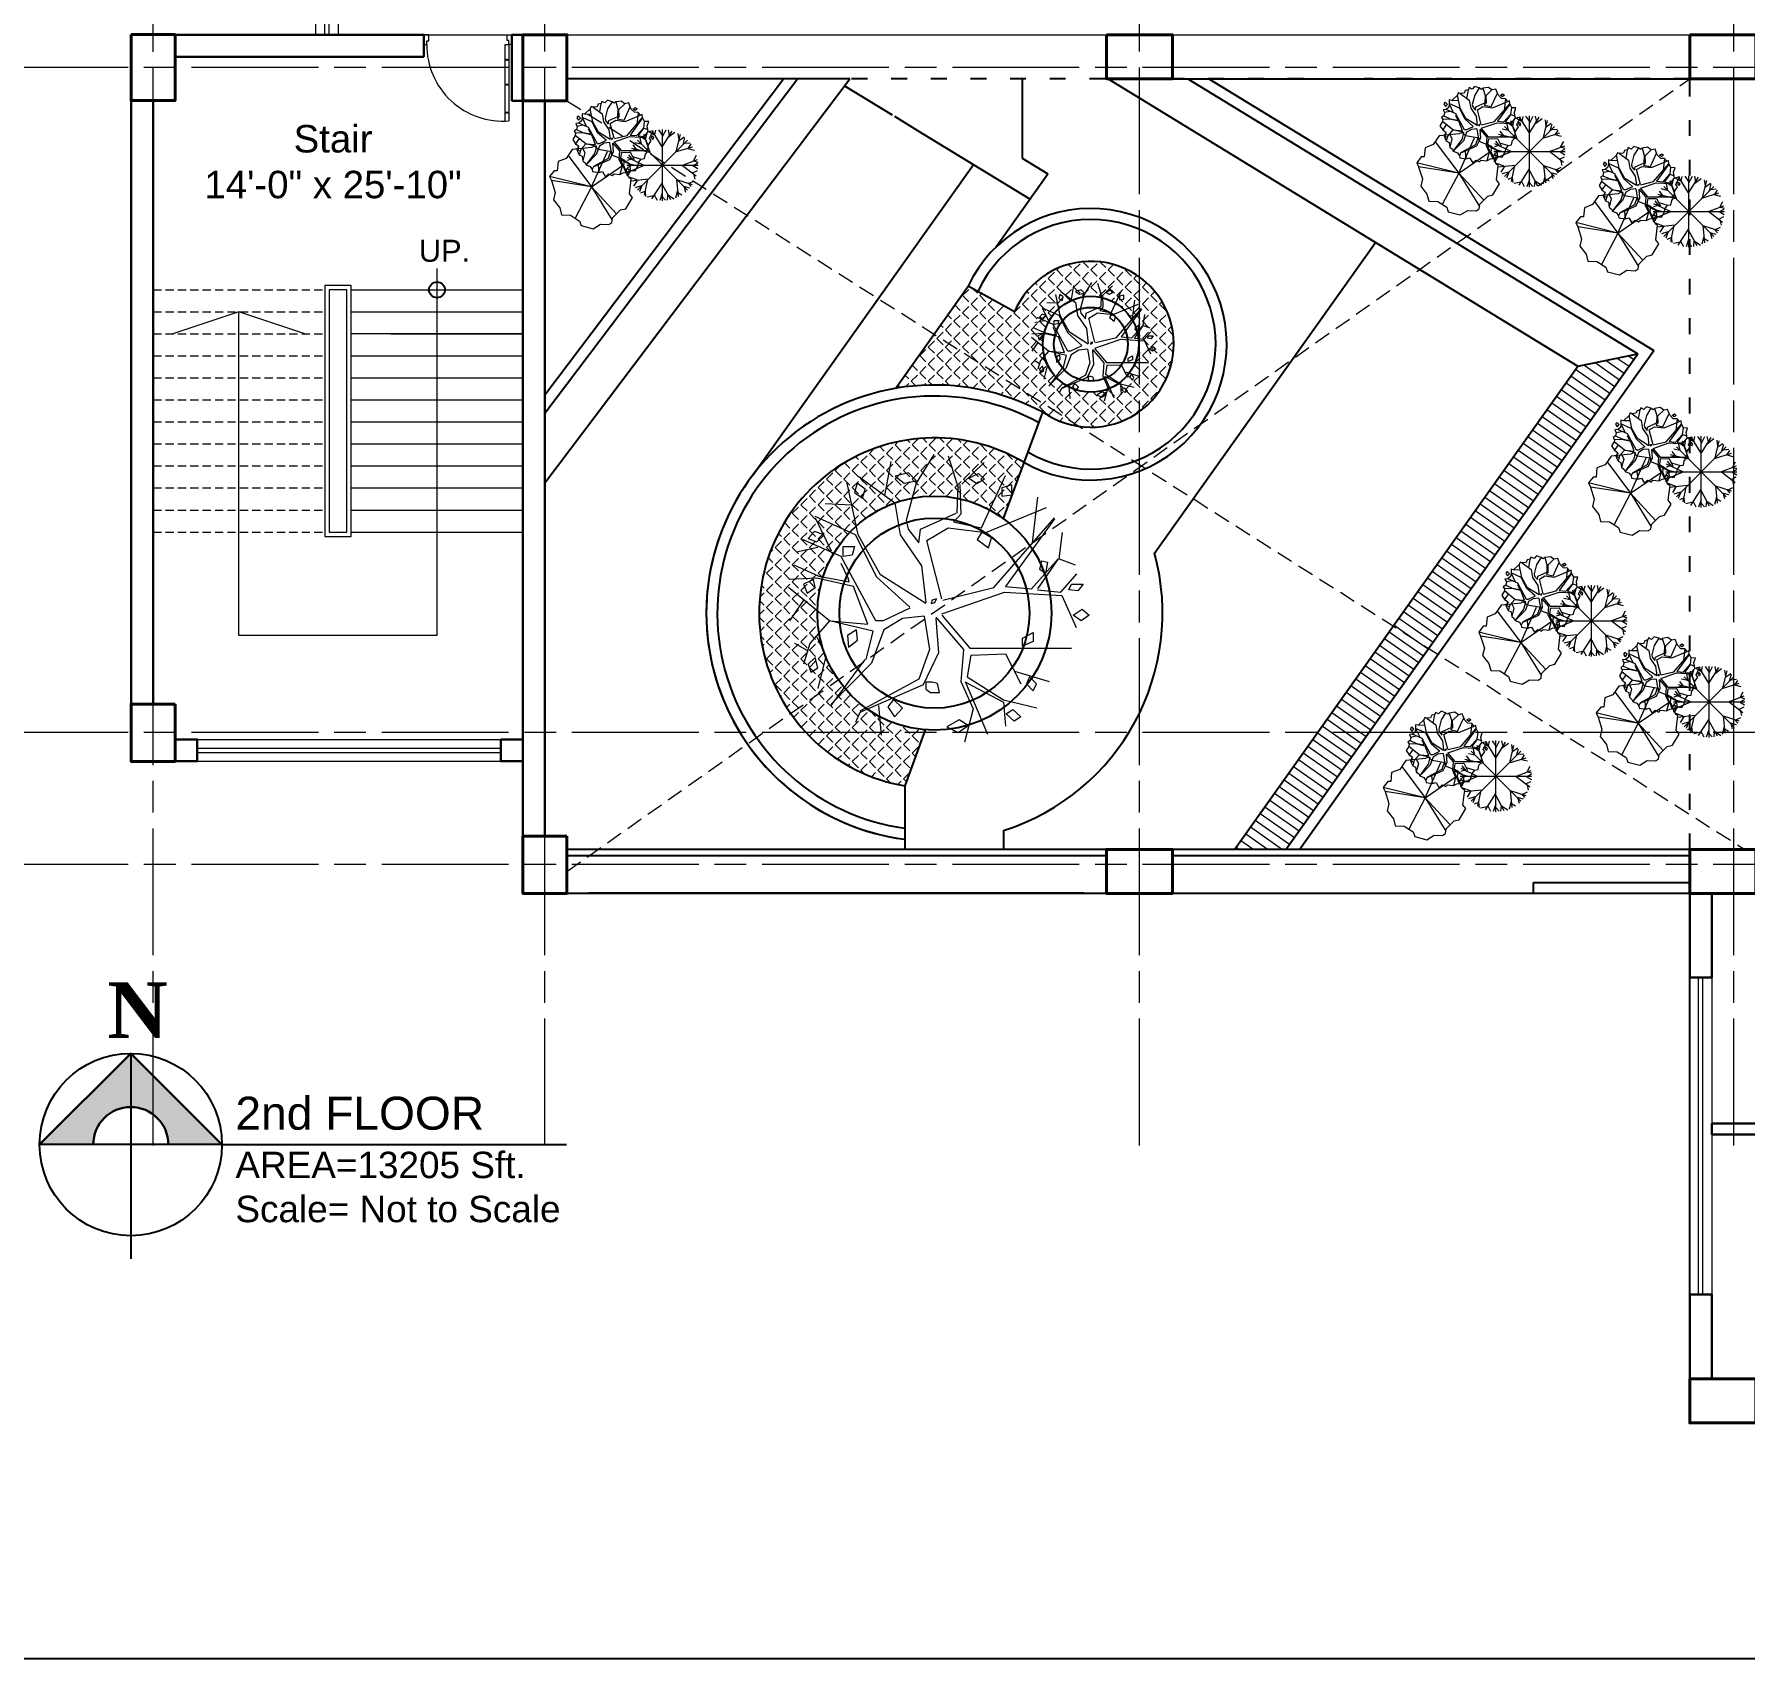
# Model space of a CAD drawing. Header units: inches. Extents: x -12 to 20935469, y -1604 to 24729220.
# Drawn here: x 20840343 to 20841120, y 24718738 to 24719476 of the extents above; entities that cross this region are included whole.
import ezdxf

# ---------------------------------------------------------------- set-up
doc = ezdxf.new("R2010")
doc.units = ezdxf.units.IN
doc.header["$LTSCALE"] = 0.03
doc.header["$MEASUREMENT"] = 0
for name, pattern in [('ACAD_ISO03W100', [30, 12, -18]), ('ACAD_ISO08W100', [36, 24, -3, 6, -3]), ('DASHED2', [0.375, 0.25, -0.125])]:
    doc.linetypes.add(name, pattern=pattern)
for name, color, linetype, lineweight in [('column', 1, 'Continuous', 40), ('Door', 7, 'Continuous', 18), ('Dot', 253, 'Continuous', 0), ('Gas', 21, 'Continuous', 5), ('Grid Line', 252, 'Continuous', 18), ('Hatch', 253, 'Continuous', 15), ('hatch-1', 253, 'Continuous', 5), ('ILLUSTR-TREE', 74, 'Continuous', 0), ('Low Wall', 7, 'Continuous', 30), ('Main Wall', 7, 'Continuous', 30), ('RAIL', 23, 'Continuous', 13), ('STAIR', 46, 'Continuous', 15), ('wind.', 150, 'Continuous', 20)]:
    doc.layers.add(name, color=color, linetype=linetype, lineweight=lineweight)
doc.layers.add('TEXT', color=7, linetype='Continuous')
doc.styles.add('2', font='swisscl.ttf')
doc.styles.add('ATTR', font='romans.shx', dxfattribs={"width": 0.8, "height": 0.7})
doc.styles.get("Standard").update_dxf_attribs({"font": 'timesbd.ttf'})

# ---------------------------------------------------------------- blocks, each defined once
blk = doc.blocks.new('fff')
at = {"layer": 'Grid Line', "color": 252, "linetype": 'ACAD_ISO08W100', "lineweight": 9, "ltscale": 80, "true_color": 0x939598}
for p, q in [((20830948.31, 24723521.1), (20830948.31, 24724698.78)), ((20831126.28, 24723521.11), (20831126.28, 24724698.79)), ((20831396.28, 24723521.11), (20831396.28, 24724698.79)), ((20831666.28, 24723521.12), (20831666.28, 24724698.8)), ((20833096.95, 24724010.75), (20830726.15, 24724010.75)), ((20833096.95, 24723708.72), (20830726.15, 24723708.72)), ((20833096.95, 24723648.75), (20830726.15, 24723648.75))]:
    blk.add_line(p, q, dxfattribs=at)
blk = doc.blocks.new('Door_45')
at = {"layer": 'Door'}
for p, q in [((1.5, 4.97), (1.5, 43.97)), ((3.5, 44.03), (3.5, 4.97)), ((1.5, 40.03), (2.25, 40.03)), ((2.25, 40.03), (2.25, 39.53)), ((2.25, 39.53), (2.75, 39.53)), ((2.75, 39.53), (2.75, 40.03)), ((2.75, 40.03), (3.5, 40.03)), ((1.5, 25.77), (2.25, 25.77)), ((2.25, 25.77), (2.25, 25.27)), ((2.25, 25.27), (2.75, 25.27)), ((2.75, 25.77), (3.5, 25.77)), ((2.75, 25.27), (2.75, 25.77)), ((1.5, 12.57), (2.25, 12.57)), ((2.25, 12.57), (2.25, 13.07)), ((2.25, 13.07), (2.75, 13.07)), ((2.75, 13.07), (2.75, 12.57)), ((2.75, 12.57), (3.5, 12.57)), ((0, -0.03), (0, 4.97)), ((0, 4.97), (1.5, 4.97)), ((3.5, 4.97), (1.5, 4.97)), ((1.5, 4.97), (1.5, 2.97)), ((1.5, 2.97), (2.5, 2.97)), ((2.5, 2.97), (2.5, -0.03)), ((42.5, 3), (42.5, -0.03)), ((43.5, 3), (42.5, 3)), ((45, 5), (43.5, 5)), ((43.5, 5), (43.5, 3)), ((45, -0.03), (45, 5)), ((2.5, -0.03), (0, -0.03)), ((42.5, -0.03), (45, -0.03))]:
    blk.add_line(p, q, dxfattribs=at)
blk.add_arc((4.66, 5.26), 38.84, 359.62325, 94.66847, dxfattribs=at)
blk = doc.blocks.new('TREE_002')
at = {"layer": 'ILLUSTR-TREE'}
for p, q in [((-13173.6, 13892), (-13169.7, 13913.2)), ((-13143.4, 13917.5), (-13154.3, 13899.8)), ((-13134.5, 13916.7), (-13128.5, 13897)), ((-13126.1, 13899.3), (-13112.4, 13912.7)), ((-13190.1, 13868.1), (-13196.7, 13899.8)), ((-13190.6, 13899.8), (-13192.3, 13894.2)), ((-13185.7, 13896.3), (-13190.6, 13899.8)), ((-13189.5, 13904), (-13167.5, 13887.8)), ((-13159, 13906.3), (-13167.2, 13904.2)), ((-13167.2, 13904.2), (-13161.7, 13900)), ((-13161.7, 13900), (-13154, 13901.4)), ((-13154.3, 13899.8), (-13160.4, 13877.2)), ((-13154, 13901.4), (-13159, 13906.3)), ((-13129, 13881.5), (-13128.5, 13898.4)), ((-13127.4, 13899.1), (-13126.8, 13880.8)), ((-13122, 13903), (-13115.9, 13905.8)), ((-13117, 13899.4), (-13122, 13903)), ((-13112.1, 13902.3), (-13117, 13899.4)), ((-13115.9, 13905.8), (-13112.1, 13902.3)), ((-13114.1, 13872.3), (-13099.3, 13904.7)), ((-13095.4, 13898.8), (-13101.6, 13897.1)), ((-13095.4, 13892.7), (-13095.4, 13898.8)), ((-13192.3, 13894.2), (-13187.3, 13890.6)), ((-13187.3, 13890.6), (-13185.7, 13896.3)), ((-13167.5, 13887.8), (-13164.2, 13868.1)), ((-13101.6, 13897.1), (-13101.6, 13891.8)), ((-13101.6, 13891.8), (-13095.4, 13892.7)), ((-13079.5, 13891.3), (-13082.8, 13863.1)), ((-13191.7, 13868.1), (-13216.5, 13879.3)), ((-13216.5, 13878.6), (-13206.6, 13858.2)), ((-13193.9, 13886.4), (-13210.4, 13887.1)), ((-13160.4, 13877.2), (-13159.3, 13871.6)), ((-13151.6, 13871.6), (-13129.6, 13881.5)), ((-13126.8, 13880.8), (-13131.2, 13875.8)), ((-13111.4, 13869.5), (-13074, 13885)), ((-13106.4, 13835.6), (-13069, 13878.6)), ((-13069, 13877.9), (-13099.3, 13836.3)), ((-13217, 13870.2), (-13220.9, 13865.9)), ((-13211, 13868.1), (-13217, 13870.2)), ((-13215.4, 13863.8), (-13211, 13868.1)), ((-13178.5, 13842), (-13191.7, 13868.1)), ((-13176.3, 13843.4), (-13190.1, 13868.1)), ((-13164.2, 13868.1), (-13151, 13849)), ((-13159.3, 13871.6), (-13152.7, 13863.1)), ((-13152.7, 13863.1), (-13151.6, 13871.6)), ((-13147.7, 13864.5), (-13134.5, 13872.3)), ((-13134.5, 13872.3), (-13111.4, 13869.5)), ((-13130.7, 13875.8), (-13114.1, 13872.3)), ((-13113.9, 13869.7), (-13116.7, 13865.3)), ((-13107.8, 13866.2), (-13113.9, 13869.7)), ((-13109.8, 13860), (-13107.8, 13866.2)), ((-13066.3, 13853.2), (-13064.1, 13869.5)), ((-13214.8, 13860.3), (-13228, 13857.5)), ((-13200.5, 13854.7), (-13224.2, 13865.2)), ((-13220.9, 13865.9), (-13215.4, 13863.8)), ((-13199.2, 13860.9), (-13192.3, 13860.9)), ((-13199.2, 13854.7), (-13199.2, 13860.9)), ((-13193.7, 13855.6), (-13199.2, 13854.7)), ((-13192.3, 13860.9), (-13193.7, 13855.6)), ((-13138.4, 13828.6), (-13147.7, 13864.5)), ((-13116.7, 13865.3), (-13109.8, 13860)), ((-13229.7, 13849.7), (-13214.3, 13842.7)), ((-13179.1, 13815.2), (-13200.5, 13854.7)), ((-13196.1, 13841.3), (-13200.5, 13850.4)), ((-13151, 13849), (-13148.3, 13826.4)), ((-13083.3, 13834.9), (-13066.8, 13853.2)), ((-13066.8, 13853.2), (-13079.5, 13834.9)), ((-13078.2, 13846.8), (-13076.8, 13852.1)), ((-13074.7, 13844.2), (-13078.2, 13846.8)), ((-13076.8, 13852.1), (-13073.4, 13851.2)), ((-13073.4, 13851.2), (-13074.7, 13844.2)), ((-13066.3, 13853.2), (-13056.4, 13849.7)), ((-13207.7, 13815.2), (-13233, 13835.6)), ((-13215.4, 13841.3), (-13232.4, 13840.6)), ((-13217.6, 13840.6), (-13223.6, 13837.7)), ((-13223.6, 13837.7), (-13221.4, 13832.1)), ((-13221.4, 13832.1), (-13216.5, 13835.6)), ((-13216.5, 13835.6), (-13217.6, 13840.6)), ((-13192.8, 13836.3), (-13215.4, 13841.3)), ((-13214.3, 13842.7), (-13195.6, 13839.1)), ((-13195.6, 13839.1), (-13196.1, 13841.3)), ((-13184, 13813), (-13192.8, 13836.3)), ((-13158.2, 13823.6), (-13178.5, 13842)), ((-13148.3, 13825.7), (-13176.3, 13843.4)), ((-13137.8, 13827.9), (-13106.4, 13835.6)), ((-13099.3, 13836.3), (-13083.3, 13834.9)), ((-13065.2, 13832.8), (-13055.3, 13844.1)), ((-13060.2, 13834.2), (-13058.6, 13837.7)), ((-13058.6, 13837.7), (-13051.4, 13837.7)), ((-13051.4, 13837.7), (-13054.7, 13833.5)), ((-13223.6, 13827.9), (-13232.4, 13815.2)), ((-13144.4, 13827.9), (-13145, 13825.7)), ((-13145, 13825.7), (-13142.8, 13826.4)), ((-13141.7, 13828.6), (-13144.4, 13827.9)), ((-13142.8, 13826.4), (-13141.7, 13828.6)), ((-13138.4, 13819.4), (-13099.8, 13832.8)), ((-13099.8, 13832.8), (-13064.6, 13830.7)), ((-13079.5, 13834.2), (-13065.2, 13832.8)), ((-13064.6, 13830.7), (-13055.8, 13810.9)), ((-13054.7, 13833.5), (-13060.2, 13834.2)), ((-13207.7, 13815.2), (-13219.8, 13801.1)), ((-13180.7, 13808.8), (-13207.7, 13815.2)), ((-13207.1, 13815.2), (-13184, 13813)), ((-13174.7, 13815.2), (-13179.1, 13815.2)), ((-13158.2, 13822.9), (-13174.7, 13815.2)), ((-13162.6, 13816.6), (-13174.1, 13809.5)), ((-13149.4, 13818), (-13162.6, 13816.6)), ((-13149.4, 13818), (-13146.1, 13797.5)), ((-13142.2, 13817.3), (-13125.2, 13797.5)), ((-13142.2, 13816.6), (-13140.6, 13795.4)), ((-13138.4, 13818.7), (-13121.3, 13798.2)), ((-13057.6, 13818.7), (-13052.1, 13822.2)), ((-13052.7, 13815.2), (-13057.6, 13818.7)), ((-13047.7, 13818.7), (-13052.7, 13815.2)), ((-13052.1, 13822.2), (-13047.7, 13818.7)), ((-13215.4, 13805.3), (-13209.9, 13793.3)), ((-13191, 13809.5), (-13196.5, 13806)), ((-13196.5, 13806), (-13196, 13798.9)), ((-13196, 13798.9), (-13190.5, 13803.2)), ((-13190.5, 13803.2), (-13191, 13809.5)), ((-13185.1, 13791.2), (-13180.7, 13808.8)), ((-13174.1, 13809.5), (-13181.8, 13789.1)), ((-13088.8, 13804.4), (-13082.2, 13807.9)), ((-13088.8, 13799.5), (-13088.8, 13804.4)), ((-13082.2, 13807.9), (-13082.2, 13802.3)), ((-13221.4, 13796.8), (-13229.1, 13801.1)), ((-13219.8, 13801.1), (-13223.6, 13788.4)), ((-13216.5, 13792.6), (-13220.9, 13788.4)), ((-13214.8, 13786.2), (-13216.5, 13792.6)), ((-13209.9, 13793.3), (-13214.8, 13773.5)), ((-13146.1, 13797.5), (-13152.7, 13779.2)), ((-13140.6, 13795.4), (-13149.9, 13775.7)), ((-13125.2, 13797.5), (-13126.8, 13777.8)), ((-13120.7, 13794), (-13122.9, 13780.6)), ((-13121.3, 13798.2), (-13058.6, 13798.2)), ((-13120.7, 13794), (-13099.3, 13794.7)), ((-13099.3, 13794.7), (-13089.9, 13776.4)), ((-13082.2, 13802.3), (-13088.8, 13799.5)), ((-13220.9, 13788.4), (-13219.2, 13783.4)), ((-13219.2, 13783.4), (-13214.8, 13786.2)), ((-13206.6, 13763), (-13185.7, 13791.2)), ((-13181.8, 13789.1), (-13206.6, 13763.7)), ((-13093.8, 13784.1), (-13072.3, 13777.8)), ((-13152.7, 13779.2), (-13189, 13759.4)), ((-13149.9, 13775.7), (-13189, 13758.7)), ((-13144.4, 13777.3), (-13148.3, 13777.3)), ((-13148.3, 13777.3), (-13148.3, 13773)), ((-13148.3, 13773), (-13145.5, 13770.9)), ((-13141.1, 13776.5), (-13144.4, 13777.3)), ((-13140, 13770.9), (-13141.1, 13776.5)), ((-13126.8, 13777.8), (-13119.1, 13760.9)), ((-13124, 13777.8), (-13110.3, 13745.3)), ((-13123.5, 13777.1), (-13100.4, 13765.1)), ((-13122.9, 13780.6), (-13100.4, 13766.5)), ((-13084.4, 13780.7), (-13086.4, 13776.3)), ((-13086.4, 13776.3), (-13082.3, 13771.9)), ((-13080.2, 13776.3), (-13084.4, 13780.7)), ((-13082.3, 13771.9), (-13080.2, 13776.3)), ((-13177.4, 13763), (-13175.8, 13744.6)), ((-13168.3, 13766.6), (-13171.7, 13762.2)), ((-13171.7, 13762.2), (-13167.6, 13756)), ((-13162.8, 13761.3), (-13168.3, 13766.6)), ((-13167.6, 13756), (-13162.8, 13761.3)), ((-13145.5, 13770.9), (-13140, 13770.9)), ((-13119.1, 13760.9), (-13124.6, 13740.4)), ((-13100.4, 13766.5), (-13080, 13761.6)), ((-13100.4, 13765.1), (-13099.3, 13750.3)), ((-13189, 13758.7), (-13191.7, 13752.4)), ((-13127.7, 13754.2), (-13135.3, 13749.8)), ((-13128.4, 13746.3), (-13122.2, 13750.7)), ((-13122.2, 13750.7), (-13127.7, 13754.2)), ((-13098.8, 13757.8), (-13094.7, 13760.4)), ((-13094, 13753.4), (-13098.8, 13757.8)), ((-13094.7, 13760.4), (-13089.9, 13756)), ((-13089.9, 13756), (-13094, 13753.4)), ((-13135.3, 13749.8), (-13128.4, 13746.3))]:
    blk.add_line(p, q, dxfattribs=at)
at = {"layer": 'ILLUSTR-TREE', "style": 'ATTR', "width": 0.8, "flags": 9}
blk.add_attdef('ESTCODE', (-13144.4, 13827.9), '', height=1.05, dxfattribs=at)
blk = doc.blocks.new('TREE_009')
at = {"layer": 'ILLUSTR-TREE'}
for p, q in [((-12222.4, 13880.3), (-12222.4, 13870.7)), ((-12216.4, 13879.1), (-12222.4, 13880.3)), ((-12202.6, 13891.8), (-12216.4, 13879.1)), ((-12199.9, 13878.4), (-12216.4, 13879.1)), ((-12200.4, 13897.9), (-12202.6, 13891.8)), ((-12196, 13860.1), (-12202.6, 13891.8)), ((-12195.5, 13896.1), (-12200.4, 13897.9)), ((-12185.9, 13897), (-12195.5, 13896.1)), ((-12195.5, 13896.1), (-12173.5, 13879.8)), ((-12183.2, 13903.2), (-12185.9, 13897)), ((-12175.7, 13905.2), (-12183.2, 13903.2)), ((-12179.5, 13884.1), (-12175.7, 13905.2)), ((-12174.2, 13910.3), (-12175.7, 13905.2)), ((-12166.7, 13906.7), (-12174.2, 13910.3)), ((-12173.5, 13879.8), (-12170.2, 13860.1)), ((-12160.5, 13912.9), (-12166.7, 13906.7)), ((-12160.3, 13891.8), (-12166.3, 13869.3)), ((-12149.3, 13909.5), (-12160.5, 13912.9)), ((-12149.3, 13909.5), (-12160.3, 13891.8)), ((-12144, 13905.9), (-12149.3, 13909.5)), ((-12140.5, 13908.8), (-12144, 13905.9)), ((-12126.8, 13911.1), (-12140.5, 13908.8)), ((-12140.5, 13908.8), (-12134.4, 13889)), ((-12135, 13873.5), (-12134.4, 13890.4)), ((-12133.3, 13891.1), (-12132.7, 13872.8)), ((-12132.1, 13891.3), (-12118.3, 13904.7)), ((-12118.3, 13904.7), (-12126.8, 13911.1)), ((-12120.1, 13864.3), (-12105.2, 13896.8)), ((-12108.9, 13906.7), (-12118.3, 13904.7)), ((-12117.3, 13861.5), (-12079.9, 13877)), ((-12105.2, 13896.8), (-12108.9, 13906.7)), ((-12102.7, 13891.7), (-12105.2, 13896.8)), ((-12095.1, 13883.8), (-12102.7, 13891.7)), ((-12097.9, 13891.8), (-12092.4, 13895.4)), ((-12093, 13888.3), (-12097.9, 13891.8)), ((-12085.4, 13883.4), (-12095.1, 13883.8)), ((-12088, 13891.8), (-12093, 13888.3)), ((-12092.4, 13895.4), (-12088, 13891.8)), ((-12085.4, 13883.4), (-12088.7, 13855.2)), ((-12079.9, 13877), (-12085.4, 13883.4)), ((-12075.9, 13878.5), (-12079.9, 13877)), ((-12075, 13870.7), (-12075.9, 13878.5)), ((-12235.6, 13841.8), (-12241.6, 13838)), ((-12241.6, 13838), (-12238.4, 13832.6)), ((-12230.1, 13857.3), (-12237.5, 13856.5)), ((-12237.5, 13856.5), (-12234, 13849.5)), ((-12234, 13849.5), (-12235.6, 13841.8)), ((-12235.6, 13841.8), (-12220.2, 13834.7)), ((-12232, 13875), (-12235.4, 13870.6)), ((-12235.4, 13870.6), (-12231.3, 13864.4)), ((-12220.8, 13852.3), (-12234, 13849.5)), ((-12226.5, 13869.7), (-12232, 13875)), ((-12231.3, 13864.4), (-12226.5, 13869.7)), ((-12223.7, 13862.7), (-12230.1, 13857.3)), ((-12206.5, 13846.7), (-12230.1, 13857.3)), ((-12222.4, 13870.7), (-12223.7, 13862.7)), ((-12197.7, 13860.1), (-12222.4, 13871.4)), ((-12222.4, 13870.7), (-12212.5, 13850.2)), ((-12220.2, 13834.7), (-12201.5, 13831.2)), ((-12185, 13807.2), (-12206.5, 13846.7)), ((-12202.1, 13833.3), (-12206.5, 13842.5)), ((-12184.5, 13834), (-12197.7, 13860.1)), ((-12182.3, 13835.4), (-12196, 13860.1)), ((-12164.1, 13815.7), (-12184.5, 13834)), ((-12154.2, 13817.8), (-12182.3, 13835.4)), ((-12170.2, 13860.1), (-12157, 13841.1)), ((-12166.3, 13869.3), (-12165.2, 13863.6)), ((-12165.2, 13863.6), (-12158.6, 13855.2)), ((-12158.6, 13855.2), (-12157.5, 13863.6)), ((-12157.5, 13863.6), (-12135.5, 13873.5)), ((-12157, 13841.1), (-12154.2, 13818.5)), ((-12153.7, 13856.6), (-12140.5, 13864.3)), ((-12144.3, 13820.6), (-12153.7, 13856.6)), ((-12140.5, 13864.3), (-12117.3, 13861.5)), ((-12132.7, 13872.8), (-12137.2, 13867.9)), ((-12136.6, 13867.9), (-12120.1, 13864.3)), ((-12112.4, 13827.6), (-12075, 13870.7)), ((-12075, 13870), (-12105.2, 13828.4)), ((-12089.3, 13826.9), (-12072.8, 13845.3)), ((-12072.8, 13845.3), (-12085.4, 13826.9)), ((-12070, 13861.5), (-12075, 13870.7)), ((-12072.2, 13845.3), (-12070, 13861.5)), ((-12072.2, 13845.3), (-12062.3, 13841.8)), ((-12071.1, 13824.8), (-12061.2, 13836.1)), ((-12060.1, 13860.9), (-12070, 13861.5)), ((-12063.5, 13850.3), (-12060.1, 13860.9)), ((-12062.3, 13841.8), (-12063.5, 13850.3)), ((-12061.2, 13836.1), (-12062.3, 13841.8)), ((-12049.1, 13838.8), (-12061.2, 13836.1)), ((-12058, 13820.3), (-12049.1, 13838.8)), ((-12238.9, 13827.6), (-12245.1, 13817.7)), ((-12245.1, 13817.7), (-12238.4, 13807.2)), ((-12238.4, 13832.6), (-12238.9, 13827.6)), ((-12213.6, 13807.2), (-12238.9, 13827.6)), ((-12221.3, 13833.3), (-12238.4, 13832.6)), ((-12229.6, 13819.9), (-12238.4, 13807.2)), ((-12238.4, 13807.2), (-12229.9, 13800.9)), ((-12229.9, 13800.9), (-12235.1, 13793.1)), ((-12227.4, 13788.9), (-12235.1, 13793.1)), ((-12235.1, 13793.1), (-12232.7, 13786.8)), ((-12225.7, 13793.1), (-12229.6, 13780.4)), ((-12213.6, 13807.2), (-12225.7, 13793.1)), ((-12198.8, 13828.4), (-12221.3, 13833.3)), ((-12221.3, 13797.3), (-12215.8, 13785.3)), ((-12186.7, 13800.8), (-12213.6, 13807.2)), ((-12213.1, 13807.2), (-12190, 13805.1)), ((-12201.5, 13831.2), (-12202.1, 13833.3)), ((-12190, 13805.1), (-12198.8, 13828.4)), ((-12191.1, 13783.2), (-12186.7, 13800.8)), ((-12180.1, 13801.6), (-12187.8, 13781.1)), ((-12180.6, 13807.2), (-12185, 13807.2)), ((-12164.1, 13815), (-12180.6, 13807.2)), ((-12168.5, 13808.6), (-12180.1, 13801.6)), ((-12155.3, 13810), (-12168.5, 13808.6)), ((-12155.3, 13810), (-12152, 13789.6)), ((-12150.4, 13819.9), (-12150.9, 13817.8)), ((-12150.9, 13817.8), (-12148.7, 13818.5)), ((-12147.6, 13820.6), (-12150.4, 13819.9)), ((-12148.7, 13818.5), (-12147.6, 13820.6)), ((-12148.2, 13809.3), (-12131.1, 13789.6)), ((-12148.2, 13808.6), (-12146.5, 13787.4)), ((-12144.3, 13811.4), (-12105.8, 13824.8)), ((-12144.3, 13810.7), (-12127.2, 13790.3)), ((-12143.8, 13819.9), (-12112.4, 13827.6)), ((-12105.8, 13824.8), (-12070.6, 13822.7)), ((-12105.2, 13828.4), (-12089.3, 13826.9)), ((-12085.4, 13826.2), (-12071.1, 13824.8)), ((-12070.6, 13822.7), (-12061.8, 13803)), ((-12064.5, 13790.3), (-12061.4, 13796.5)), ((-12061.8, 13803), (-12053.9, 13815)), ((-12061.4, 13796.5), (-12061.8, 13803)), ((-12053.9, 13815), (-12058, 13820.3)), ((-12051.8, 13826.5), (-12053.9, 13822.1)), ((-12053.9, 13822.1), (-12049.7, 13817.7)), ((-12047.7, 13822.1), (-12051.8, 13826.5)), ((-12049.7, 13817.7), (-12047.7, 13822.1)), ((-12232.7, 13786.8), (-12229.6, 13780.4)), ((-12229.6, 13780.4), (-12222.4, 13777.1)), ((-12222.4, 13777.1), (-12220.8, 13765.6)), ((-12215.8, 13785.3), (-12220.8, 13765.6)), ((-12220.8, 13765.6), (-12214.8, 13760.4)), ((-12214.8, 13760.4), (-12212.5, 13755.7)), ((-12212.5, 13755), (-12191.6, 13783.2)), ((-12187.8, 13781.1), (-12212.5, 13755.7)), ((-12212.5, 13755.7), (-12202.4, 13751.6)), ((-12202.4, 13751.6), (-12197.7, 13744.4)), ((-12194.9, 13750.8), (-12197.7, 13744.4)), ((-12158.6, 13771.2), (-12194.9, 13751.5)), ((-12155.9, 13767.7), (-12194.9, 13750.8)), ((-12183.4, 13755), (-12181.7, 13736.7)), ((-12152, 13789.6), (-12158.6, 13771.2)), ((-12146.5, 13787.4), (-12155.9, 13767.7)), ((-12131.1, 13789.6), (-12132.7, 13769.8)), ((-12132.7, 13769.8), (-12125, 13752.9)), ((-12125, 13752.9), (-12130.5, 13732.4)), ((-12130, 13769.8), (-12116.2, 13737.4)), ((-12129.4, 13769.1), (-12106.3, 13757.1)), ((-12126.7, 13786), (-12128.9, 13772.6)), ((-12128.9, 13772.6), (-12106.3, 13758.5)), ((-12127.2, 13790.3), (-12064.5, 13790.3)), ((-12126.7, 13786), (-12105.2, 13786.7)), ((-12106.3, 13758.5), (-12086, 13753.6)), ((-12106.3, 13757.1), (-12105.2, 13742.3)), ((-12105.2, 13786.7), (-12095.9, 13768.4)), ((-12099.7, 13776.2), (-12078.3, 13769.8)), ((-12093.1, 13741), (-12086, 13753.6)), ((-12086, 13753.6), (-12084.8, 13761.3)), ((-12084.8, 13761.3), (-12078.3, 13769.8)), ((-12078.3, 13769.8), (-12070.4, 13771)), ((-12070.4, 13771), (-12068.3, 13781.5)), ((-12068.3, 13781.5), (-12063.5, 13786.8)), ((-12063.5, 13786.8), (-12064.5, 13790.3)), ((-12197.7, 13744.4), (-12196.9, 13739.2)), ((-12196.9, 13739.2), (-12181.7, 13736.7)), ((-12181.7, 13736.7), (-12172.8, 13739.2)), ((-12172.8, 13739.2), (-12165.3, 13726.9)), ((-12165.3, 13726.9), (-12157.7, 13733.9)), ((-12157.7, 13733.9), (-12148.8, 13729.5)), ((-12148.8, 13729.5), (-12144.6, 13733.9)), ((-12144.6, 13733.9), (-12130.5, 13732.4)), ((-12130.5, 13732.4), (-12122, 13736.6)), ((-12122, 13736.6), (-12116.2, 13737.4)), ((-12116.2, 13737.4), (-12112.3, 13748)), ((-12108.3, 13740.7), (-12113.8, 13737.2)), ((-12113.8, 13737.2), (-12113.2, 13730.1)), ((-12113.2, 13730.1), (-12107.7, 13734.4)), ((-12112.3, 13748), (-12105.2, 13742.3)), ((-12107.7, 13734.4), (-12108.3, 13740.7)), ((-12105.2, 13742.3), (-12093.1, 13741))]:
    blk.add_line(p, q, dxfattribs=at)
at = {"layer": 'ILLUSTR-TREE', "style": 'ATTR', "width": 0.8, "flags": 9}
blk.add_attdef('ESTCODE', (-12147.6, 13820.6), '', height=1.05, dxfattribs=at)
blk = doc.blocks.new('TREE_018')
at = {"layer": 'ILLUSTR-TREE'}
for p, q in [((-11106, 14107.7), (-11119.7, 14087.4)), ((-11115.1, 14094.2), (-11061.1, 14022.2)), ((-11060.6, 14112.1), (-11106, 14107.7)), ((-11061.1, 14022.2), (-11025.1, 14103.2)), ((-11053.7, 14115.6), (-11060.6, 14112.1)), ((-11046.1, 14107.7), (-11053.7, 14115.6)), ((-11014.5, 14102.4), (-11046.1, 14107.7)), ((-11014.5, 14094.4), (-11014.5, 14102.4)), ((-10985.6, 14083), (-11014.5, 14094.4)), ((-11147.2, 14059.2), (-11157.5, 14046)), ((-11140.4, 14059.2), (-11147.2, 14059.2)), ((-11138.3, 14080.3), (-11140.4, 14059.2)), ((-11119.7, 14087.4), (-11138.3, 14080.3)), ((-11061.1, 14022.2), (-10987.7, 14072.4)), ((-10987, 14070.6), (-10985.6, 14083)), ((-10975.3, 14042.4), (-10987, 14070.6)), ((-11061.1, 14022.2), (-11157.5, 14046)), ((-11157.5, 14046), (-11153.4, 14036.3)), ((-11061.1, 14022.2), (-11153.4, 14036.3)), ((-11153.4, 14036.3), (-11144.5, 14008.9)), ((-11061.1, 14022.2), (-11099.1, 13950.3)), ((-11061.1, 14022.2), (-11003.8, 13960)), ((-11061.1, 14022.2), (-11013.8, 13945.4)), ((-10970.5, 14039.8), (-10975.3, 14042.4)), ((-10974.6, 14006.3), (-10970.5, 14039.8)), ((-11144.5, 14008.9), (-11148.6, 13992.2)), ((-11148.6, 13992.2), (-11134.2, 13973.7)), ((-10982.9, 13971.9), (-10967.7, 13997.5)), ((-10967.7, 13997.5), (-10974.6, 14006.3)), ((-11134.2, 13973.7), (-11130, 13957.8)), ((-11130, 13957.8), (-11109.4, 13956.9)), ((-11109.4, 13956.9), (-11088.8, 13943.7)), ((-11088.8, 13943.7), (-11085.3, 13933.1)), ((-11021.4, 13935.7), (-11014.5, 13940.2)), ((-11014.5, 13940.2), (-11013.1, 13950.7)), ((-11013.1, 13950.7), (-10994.6, 13969.2)), ((-10994.6, 13969.2), (-10982.9, 13971.9)), ((-11085.3, 13933.1), (-11057.8, 13926)), ((-11057.8, 13926), (-11040.6, 13936.6)), ((-11040.6, 13936.6), (-11021.4, 13935.7))]:
    blk.add_line(p, q, dxfattribs=at)
at = {"layer": 'ILLUSTR-TREE', "style": 'ATTR', "width": 0.8, "flags": 9}
blk.add_attdef('ESTCODE', (-11061.1, 14022.2), '', height=1.05, dxfattribs=at)
blk = doc.blocks.new('TREE_007')
at = {"layer": 'ILLUSTR-TREE'}
for p, q in [((-12375.6, 14090.8), (-12501.6, 13964.8)), ((-12501.6, 14090.8), (-12375.6, 13964.8)), ((-12491.7, 14081.1), (-12495, 14097.3)), ((-12480.7, 14091), (-12492.8, 14099.4)), ((-12469.7, 14059.9), (-12485.7, 14105.1)), ((-12481.3, 14091.7), (-12477.4, 14109.3)), ((-12456, 14102.3), (-12471.4, 14111.4)), ((-12438.9, 14074.7), (-12463.7, 14114.2)), ((-12457.6, 14104.4), (-12454.9, 14116.4)), ((-12438.3, 14103.7), (-12447.7, 14117.1)), ((-12438.6, 13937.8), (-12438.6, 14117.8)), ((-12438.3, 14100.1), (-12429.5, 14117.1)), ((-12438.3, 14075.5), (-12414.1, 14114.2)), ((-12420.7, 14103), (-12423.5, 14117.1)), ((-12422.9, 14099.4), (-12407, 14111.4)), ((-12403.7, 14062.8), (-12393.2, 14105.8)), ((-12396.5, 14092.4), (-12398.7, 14107.9)), ((-12396.5, 14090.3), (-12383.9, 14099.4)), ((-12386.6, 14080.4), (-12381.7, 14097.3)), ((-12516.5, 14043), (-12527.5, 14039.5)), ((-12485.1, 14027.5), (-12526.4, 14047.2)), ((-12513.7, 14041.6), (-12523.6, 14054.3)), ((-12504.9, 14067.7), (-12521.4, 14062.8)), ((-12470.8, 14059.9), (-12517, 14070.5)), ((-12503.3, 14067), (-12512.6, 14079)), ((-12492.3, 14081.1), (-12508.2, 14084.6)), ((-12405.3, 14061.3), (-12362.4, 14074.7)), ((-12389.4, 14027.5), (-12349.8, 14042.3)), ((-12382.8, 14083.2), (-12369, 14084.6)), ((-12374.5, 14070.5), (-12358.6, 14066.3)), ((-12372.9, 14071.2), (-12366.3, 14081.8)), ((-12360.2, 14038.8), (-12352.5, 14052.9)), ((-12528.6, 14027.8), (-12348.6, 14027.8)), ((-12516.5, 14027.5), (-12528, 14021.1)), ((-12518.1, 14026.8), (-12527.5, 14033.8)), ((-12485.1, 14026.8), (-12526.9, 14009.2)), ((-12515.9, 14014.1), (-12526.9, 14017.6)), ((-12520.3, 14012), (-12525.3, 14005.6)), ((-12387.7, 14027.5), (-12353.1, 14000.7)), ((-12363, 14008.4), (-12350.3, 14014.8)), ((-12361.9, 14027.5), (-12349.2, 14019.7)), ((-12360.2, 14027.5), (-12349.2, 14033.8)), ((-12360.2, 14006.3), (-12356.9, 13992.9)), ((-12358.6, 14038.8), (-12349.2, 14036)), ((-12502.7, 13990.8), (-12522.5, 13997.9)), ((-12473.6, 13992.9), (-12518.7, 13988)), ((-12502.7, 13989.4), (-12511.5, 13975.3)), ((-12491.2, 13976), (-12507.7, 13971.1)), ((-12491.2, 13974.6), (-12496.7, 13960.5)), ((-12482.9, 13961.2), (-12493.9, 13957)), ((-12477.4, 13988.7), (-12485.1, 13952)), ((-12482.4, 13961.2), (-12481.3, 13949.2)), ((-12439.4, 13983.8), (-12465.9, 13942.9)), ((-12438.9, 13957), (-12445.5, 13938.6)), ((-12438.9, 13979.5), (-12418.5, 13941.4)), ((-12400.4, 13964), (-12405.3, 13945)), ((-12403.1, 13992.2), (-12363.5, 13979.5)), ((-12403.1, 13992.2), (-12398.7, 13948.5)), ((-12399.3, 13959.1), (-12389.4, 13953.4)), ((-12385.5, 13974.6), (-12370.1, 13970.4)), ((-12383.3, 13972.5), (-12380, 13959.8)), ((-12374, 13983.1), (-12366.3, 13973.9)), ((-12370.7, 13982.3), (-12358.6, 13988)), ((-12460.4, 13950.6), (-12477.4, 13947.1)), ((-12459.3, 13952.7), (-12452.1, 13939.3)), ((-12438.3, 13947.8), (-12430.6, 13939.3)), ((-12425.7, 13953.4), (-12426.8, 13939.3)), ((-12424.6, 13953.4), (-12408.6, 13942.9))]:
    blk.add_line(p, q, dxfattribs=at)
at = {"layer": 'ILLUSTR-TREE', "style": 'ATTR', "width": 0.8, "flags": 9}
blk.add_attdef('ESTCODE', (-12438.6, 14027.8), '', height=1.05, dxfattribs=at)

msp = doc.modelspace()

# ---------------------------------------------------------------- hatches: boundary and pattern name
at = {"layer": 'hatch-1'}
h = msp.add_hatch(dxfattribs=at)
h.set_pattern_fill('ANGLE', color=256, scale=20, angle=315)
h.set_pattern_definition([(315, (11672.755, 1006.44), (3.8890872965, 3.8890872965), [4, -1.5]), (45, (11672.755, 1006.44), (-3.8890872965, 3.8890872965), [4, -1.5])])
h.paths.add_polyline_path([(20840788.44, 24719349.59), (20840767.36, 24719361.22), (20840734.36, 24719314.83, -0.177815), (20840804.65, 24719302.01, 2.616068)])
h.paths.add_polyline_path([(20840801.35, 24719334.85, -1), (20840844.88, 24719334.85, -1)], flags=16)
h.paths.add_polyline_path([(20840806.35, 24719334.85, -1), (20840839.88, 24719334.85, -1)], flags=0)
h = msp.add_hatch(dxfattribs=at)
h.set_pattern_fill('ANGLE', color=256, scale=20, angle=315)
h.set_pattern_definition([(315, (1297.122, 25284.3755), (3.8890872965, 3.8890872965), [4, -1.5]), (45, (1297.122, 25284.3755), (-3.8890872965, 3.8890872965), [4, -1.5])])
h.paths.add_polyline_path([(20840792.7, 24719281.19, 0.806908), (20840686.75, 24719167.17), (20840708.35, 24719182.42, -0.152783), (20840698.87, 24719212.73, -0.61288), (20840783.32, 24719255.74)])
h.paths.add_polyline_path([(20840747.92, 24719159.71, -0.225355), (20840708.35, 24719182.42), (20840686.75, 24719167.17, 0.200401), (20840738.54, 24719134.26)])
at = {"layer": 'Low Wall'}
h = msp.add_hatch(color=256, dxfattribs=at)
h.paths.add_polyline_path([(20840369.97, 24718971.37), (20840345.6, 24718971.37), (20840387.01, 24719012.79), (20840387.01, 24718988.41, 0.414214)])
h.paths.add_polyline_path([(20840387.01, 24718988.41), (20840387.01, 24719012.79), (20840428.42, 24718971.37), (20840404.05, 24718971.37, 0.414214)])

# ---------------------------------------------------------------- linework, layer by layer
for p, q in [((20840575.14, 24719271.98), (20840713.64, 24719455.44)), ((20840575.14, 24719311.81), (20840683.57, 24719455.44)), ((20840575.14, 24719303.52), (20840689.84, 24719455.44)), ((20840713.64, 24719455.44), (20840585.14, 24719455.44)), ((20840711.23, 24719452.25), (20840732.87, 24719439.03)), ((20840732.82, 24719455.44), (20840732.87, 24719455.41)), ((20840791.87, 24719455.44), (20840791.87, 24719419.35)), ((20840830.14, 24719455.79), (20841044.31, 24719324.91)), ((20840860.14, 24719455.44), (20841095.14, 24719455.44)), ((20840867.16, 24719455.44), (20841071.59, 24719330.5)), ((20840876.74, 24719455.44), (20841078.77, 24719331.97)), ((20840733.87, 24719438.41), (20840744.43, 24719431.96)), ((20840744.43, 24719431.96), (20840795.48, 24719400.76)), ((20840791.87, 24719419.35), (20840803.61, 24719412.18)), ((20840669.56, 24719275.44), (20840769.84, 24719416.43)), ((20840779.92, 24719378.88), (20840803.61, 24719412.18)), ((20840852.02, 24719239.98), (20840952.38, 24719381.09)), ((20840734.36, 24719314.83), (20840767.36, 24719361.22)), ((20840788.44, 24719349.59), (20840767.36, 24719361.22)), ((20840911.72, 24719105.44), (20841071.59, 24719330.5)), ((20840917.85, 24719105.44), (20841078.77, 24719331.97)), ((20841044.31, 24719324.91), (20841071.59, 24719330.5)), ((20840888.41, 24719105.44), (20841044.31, 24719324.91)), ((20840801.11, 24719304), (20840783.32, 24719255.74)), ((20840747.92, 24719159.71), (20840738.54, 24719134.26)), ((20840738.54, 24719134.26), (20840738.54, 24719105.44)), ((20840783.47, 24719113.98), (20840783.47, 24719105.44)), ((20840830.14, 24719105.45), (20840585.14, 24719105.45)), ((20840830.14, 24719105.44), (20840585.14, 24719105.44)), ((20840830.14, 24719102.45), (20840585.14, 24719102.45)), ((20840830.14, 24719102.44), (20840585.14, 24719102.44)), ((20841024.14, 24719105.44), (20840860.14, 24719105.44)), ((20841095.14, 24719105.44), (20840860.14, 24719105.44)), ((20841024.14, 24719102.44), (20840860.14, 24719102.44)), ((20841095.14, 24719102.44), (20840860.14, 24719102.44)), ((20841024.14, 24719085.44), (20840585.14, 24719085.45)), ((20840820.12, 24719085.59), (20840595.12, 24719085.6)), ((20840644.27, 24719085.6), (20840644.27, 24719085.6)), ((20840387.01, 24719012.79), (20840387.01, 24718919.41)), ((20840428.42, 24718971.37), (20840584.91, 24718971.37))]:
    msp.add_line(p, q)
at = {"linetype": 'ACAD_ISO03W100', "ltscale": 20}
for p, q in [((20840919.64, 24719455.44), (20840585.14, 24719455.44)), ((20841095.14, 24719455.44), (20840947.2, 24719455.44)), ((20841095.14, 24719105.44), (20841095.14, 24719455.44))]:
    msp.add_line(p, q, dxfattribs=at)
msp.add_lwpolyline([(20841024.14, 24719090.44), (20841095.14, 24719090.44), (20841095.14, 24719085.44), (20841024.14, 24719085.44)], close=True)
for points in [[(20841780.61, 24719085.42), (20841780.61, 24718844.97), (20841095.14, 24718844.97), (20841095.14, 24719085.44)], [(20840428.39, 24718971.41), (20840345.6, 24718971.34)]]:
    msp.add_lwpolyline(points)
for centre, radius in [((20840526.1, 24719359.57), 3.61), ((20840823.12, 24719334.85), 21.77), ((20840823.12, 24719334.85), 16.77), ((20840752.05, 24719212.73), 53.18), ((20840752.05, 24719212.73), 43.18), ((20840387.01, 24718971.37), 41.41)]:
    msp.add_circle(centre, radius)
for centre, radius, start, end in [((20840823.12, 24719334.85), 61.68, 240.38426, 154.68768), ((20840823.12, 24719334.85), 56.68, 239.62136, 154.68768), ((20840823.12, 24719334.85), 37.68, 238.95573, 156.97315), ((20840752.05, 24719212.73), 103.62, 59.49523, 262.50841), ((20840752.05, 24719212.73), 98.62, 61.33391, 262.12624), ((20840752.05, 24719212.73), 79.62, 59.35356, 260.23079), ((20840752.05, 24719212.73), 103.62, 142.75346, 262.50842), ((20840752.05, 24719212.73), 103.62, 287.6546, 15.25112)]:
    msp.add_arc(centre, radius, start, end)
at = {"layer": 'column', "lineweight": 40, "ltscale": 20}
for points in [[(20840387.17, 24719475.49), (20840407.17, 24719475.49), (20840407.17, 24719445.49), (20840387.17, 24719445.49)], [(20840565.14, 24719475.44), (20840585.14, 24719475.44), (20840585.14, 24719445.44), (20840565.14, 24719445.44)], [(20840830.14, 24719475.44), (20840830.14, 24719455.44), (20840860.14, 24719455.44), (20840860.14, 24719475.44)], [(20841095.14, 24719475.44), (20841095.14, 24719455.44), (20841125.14, 24719455.44), (20841125.14, 24719475.44)], [(20840407.17, 24719171.41), (20840387.17, 24719171.41), (20840387.17, 24719145.41), (20840407.17, 24719145.41)], [(20840585.14, 24719111.45), (20840565.14, 24719111.45), (20840565.14, 24719085.45), (20840585.14, 24719085.45)], [(20840860.14, 24719085.44), (20840860.14, 24719105.44), (20840830.14, 24719105.44), (20840830.14, 24719085.44)], [(20841095.14, 24719105.44), (20841095.14, 24719085.44), (20841125.14, 24719085.44), (20841125.14, 24719105.44)], [(20841095.14, 24718864.97), (20841095.14, 24718844.97), (20841125.14, 24718844.97), (20841125.14, 24718864.97)]]:
    msp.add_lwpolyline(points, close=True, dxfattribs=at)
at = {"layer": 'Defpoints'}
msp.add_lwpolyline([(20840142.62, 24720196.34), (20842581.48, 24720196.34), (20842581.48, 24718737.81), (20840142.62, 24718737.81)], close=True, dxfattribs=at)
at = {"layer": 'Dot', "linetype": 'DASHED2', "lineweight": 0, "ltscale": 1000}
for p, q in [((20840585.14, 24719095.45), (20841095.14, 24719455.44)), ((20840585.14, 24719445.45), (20841120.14, 24719105.44))]:
    msp.add_line(p, q, dxfattribs=at)
at = {"layer": 'Gas', "color": 0, "lineweight": 5}
for points in [[(20840487.12, 24719361.57), (20840475.12, 24719361.57), (20840475.12, 24719247.57), (20840487.12, 24719247.57)], [(20840485.12, 24719359.57), (20840477.12, 24719359.57), (20840477.12, 24719249.57), (20840485.12, 24719249.57)]]:
    msp.add_lwpolyline(points, close=True, dxfattribs=at)
at = {"layer": 'Hatch', "linetype": 'Continuous'}
for p, q in [((20841052.12, 24719326.51), (20841063.23, 24719318.73)), ((20841057.18, 24719327.54), (20841065.4, 24719321.78)), ((20841062.23, 24719328.58), (20841067.57, 24719324.84)), ((20841067.29, 24719329.62), (20841069.75, 24719327.9)), ((20841041.15, 24719320.45), (20841056.71, 24719309.56)), ((20841043.32, 24719323.51), (20841058.89, 24719312.61)), ((20841047.06, 24719325.47), (20841061.06, 24719315.67)), ((20841034.63, 24719311.28), (20841050.2, 24719300.38)), ((20841036.81, 24719314.34), (20841052.37, 24719303.44)), ((20841038.98, 24719317.4), (20841054.54, 24719306.5)), ((20841030.29, 24719305.17), (20841045.86, 24719294.27)), ((20841032.46, 24719308.23), (20841048.03, 24719297.33)), ((20841023.78, 24719296), (20841039.34, 24719285.1)), ((20841025.95, 24719299.05), (20841041.51, 24719288.16)), ((20841028.12, 24719302.11), (20841043.68, 24719291.21)), ((20841019.43, 24719289.88), (20841035, 24719278.98)), ((20841021.6, 24719292.94), (20841037.17, 24719282.04)), ((20841012.92, 24719280.71), (20841028.48, 24719269.81)), ((20841015.09, 24719283.77), (20841030.65, 24719272.87)), ((20841017.26, 24719286.82), (20841032.83, 24719275.93)), ((20841008.57, 24719274.6), (20841024.14, 24719263.7)), ((20841010.75, 24719277.65), (20841026.31, 24719266.75)), ((20841002.06, 24719265.42), (20841017.62, 24719254.53)), ((20841004.23, 24719268.48), (20841019.79, 24719257.58)), ((20841006.4, 24719271.54), (20841021.97, 24719260.64)), ((20840995.54, 24719256.25), (20841011.11, 24719245.35)), ((20840997.72, 24719259.31), (20841013.28, 24719248.41)), ((20840999.89, 24719262.37), (20841015.45, 24719251.47)), ((20840991.2, 24719250.14), (20841006.76, 24719239.24)), ((20840993.37, 24719253.2), (20841008.94, 24719242.3)), ((20840984.68, 24719240.97), (20841000.25, 24719230.07)), ((20840986.86, 24719244.02), (20841002.42, 24719233.13)), ((20840989.03, 24719247.08), (20841004.59, 24719236.18)), ((20840980.34, 24719234.85), (20840995.91, 24719223.95)), ((20840982.51, 24719237.91), (20840998.08, 24719227.01)), ((20840973.83, 24719225.68), (20840989.39, 24719214.78)), ((20840976, 24719228.74), (20840991.56, 24719217.84)), ((20840978.17, 24719231.79), (20840993.73, 24719220.9)), ((20840969.48, 24719219.57), (20840985.05, 24719208.67)), ((20840971.65, 24719222.62), (20840987.22, 24719211.72)), ((20840962.97, 24719210.39), (20840978.53, 24719199.5)), ((20840965.14, 24719213.45), (20840980.7, 24719202.55)), ((20840967.31, 24719216.51), (20840982.87, 24719205.61)), ((20840958.62, 24719204.28), (20840974.19, 24719193.38)), ((20840960.8, 24719207.34), (20840970.53, 24719200.52)), ((20840952.11, 24719195.11), (20840967.67, 24719184.21)), ((20840954.28, 24719198.17), (20840969.84, 24719187.27)), ((20840956.45, 24719201.22), (20840972.02, 24719190.32)), ((20840970.53, 24719200.52), (20840976.36, 24719196.44)), ((20840947.76, 24719188.99), (20840963.33, 24719178.1)), ((20840949.94, 24719192.05), (20840965.5, 24719181.15)), ((20840941.25, 24719179.82), (20840956.81, 24719168.92)), ((20840943.42, 24719182.88), (20840958.99, 24719171.98)), ((20840945.59, 24719185.94), (20840961.16, 24719175.04)), ((20840934.73, 24719170.65), (20840950.3, 24719159.75)), ((20840936.91, 24719173.71), (20840952.47, 24719162.81)), ((20840939.08, 24719176.76), (20840954.64, 24719165.87)), ((20840930.39, 24719164.54), (20840945.96, 24719153.64)), ((20840932.56, 24719167.59), (20840948.13, 24719156.69)), ((20840923.88, 24719155.36), (20840939.44, 24719144.47)), ((20840926.05, 24719158.42), (20840941.61, 24719147.52)), ((20840928.22, 24719161.48), (20840943.78, 24719150.58)), ((20840919.53, 24719149.25), (20840935.1, 24719138.35)), ((20840921.7, 24719152.31), (20840937.27, 24719141.41)), ((20840913.02, 24719140.08), (20840928.58, 24719129.18)), ((20840915.19, 24719143.14), (20840930.75, 24719132.24)), ((20840917.36, 24719146.19), (20840932.92, 24719135.29)), ((20840908.67, 24719133.96), (20840924.24, 24719123.07)), ((20840910.85, 24719137.02), (20840926.41, 24719126.12)), ((20840902.16, 24719124.79), (20840917.72, 24719113.89)), ((20840904.33, 24719127.85), (20840919.89, 24719116.95)), ((20840906.5, 24719130.91), (20840922.07, 24719120.01)), ((20840897.81, 24719118.68), (20840913.38, 24719107.78)), ((20840899.99, 24719121.73), (20840915.55, 24719110.84)), ((20840891.3, 24719109.51), (20840897.11, 24719105.44)), ((20840893.47, 24719112.56), (20840903.65, 24719105.44)), ((20840895.64, 24719115.62), (20840910.18, 24719105.44)), ((20840889.13, 24719106.45), (20840890.57, 24719105.44))]:
    msp.add_line(p, q, dxfattribs=at)
at = {"layer": 'Hatch'}
msp.add_lwpolyline([(20841617.62, 24719354.49), (20841617.61, 24719595.59), (20841482.64, 24719595.59), (20841482.64, 24719910.63), (20841303.09, 24719910.63), (20841303.09, 24719595.59), (20840481.14, 24719595.59), (20840481.14, 24719475.42), (20841125.14, 24719475.44), (20841125.14, 24719354.49)], close=True, dxfattribs=at)
at = {"layer": 'Low Wall', "color": 0}
msp.add_lwpolyline([(20840345.6, 24718971.37), (20840387.01, 24719012.79), (20840428.42, 24718971.37)], dxfattribs=at)
at = {"layer": 'Low Wall'}
msp.add_arc((20840387.01, 24718971.37), 17.04, 0, 180, dxfattribs=at)
at = {"layer": 'Main Wall', "lineweight": 30}
for p, q in [((20840520.14, 24719475.42), (20840407.17, 24719475.42)), ((20840520.14, 24719475.42), (20840520.14, 24719465.42)), ((20840560.14, 24719475.44), (20840565.14, 24719475.44)), ((20840560.14, 24719445.44), (20840560.14, 24719475.44)), ((20840520.14, 24719465.42), (20840407.17, 24719465.42)), ((20840387.17, 24719445.42), (20840387.17, 24719171.41)), ((20840397.17, 24719445.42), (20840397.17, 24719171.41)), ((20840565.14, 24719445.44), (20840560.14, 24719445.44)), ((20840565.14, 24719085.45), (20840565.14, 24719445.45)), ((20840575.14, 24719111.45), (20840575.14, 24719445.45)), ((20840565.12, 24719145.56), (20840565.12, 24719155.56)), ((20841105.14, 24718980.91), (20841263.16, 24718980.91)), ((20841105.14, 24718980.91), (20841105.14, 24718975.91)), ((20841105.14, 24718975.91), (20841263.16, 24718975.91)), ((20841263.16, 24718844.96), (20841115.14, 24718844.96))]:
    msp.add_line(p, q, dxfattribs=at)
at = {"layer": 'Main Wall'}
for p, q in [((20841095.14, 24719047.21), (20841095.14, 24719085.44)), ((20841105.14, 24719047.21), (20841105.14, 24719085.44)), ((20841095.14, 24719047.21), (20841105.14, 24719047.21)), ((20841095.14, 24718864.97), (20841095.14, 24718903.21)), ((20841095.14, 24718903.21), (20841105.14, 24718903.21)), ((20841105.14, 24718864.97), (20841105.14, 24718903.21))]:
    msp.add_line(p, q, dxfattribs=at)
for points in [[(20840407.17, 24719155.41), (20840417.17, 24719155.41), (20840417.17, 24719145.42), (20840407.17, 24719145.42)], [(20840555.14, 24719155.41), (20840565.14, 24719155.41), (20840565.14, 24719145.42), (20840555.14, 24719145.42)]]:
    msp.add_lwpolyline(points, close=True, dxfattribs=at)
at = {"layer": 'RAIL', "lineweight": 9}
for p, q in [((20840526.1, 24719369.29), (20840526.1, 24719202.57)), ((20840436.12, 24719349.57), (20840406.12, 24719339.57)), ((20840436.12, 24719202.57), (20840436.12, 24719349.57)), ((20840466.12, 24719339.57), (20840436.12, 24719349.57)), ((20840565.12, 24719339.57), (20840487.12, 24719339.57)), ((20840526.1, 24719202.57), (20840436.12, 24719202.57))]:
    msp.add_line(p, q, dxfattribs=at)
at = {"layer": 'STAIR', "color": 32, "linetype": 'DASHED2', "lineweight": 5, "ltscale": 500}
for p, q in [((20840397.15, 24719359.57), (20840475.12, 24719359.57)), ((20840397.15, 24719349.57), (20840475.12, 24719349.57)), ((20840397.15, 24719339.57), (20840475.12, 24719339.57)), ((20840397.15, 24719329.57), (20840475.12, 24719329.57)), ((20840397.15, 24719319.57), (20840475.12, 24719319.57)), ((20840397.15, 24719309.57), (20840475.12, 24719309.57)), ((20840397.15, 24719299.57), (20840475.12, 24719299.57)), ((20840397.15, 24719289.57), (20840475.12, 24719289.57)), ((20840397.15, 24719279.57), (20840475.12, 24719279.57)), ((20840397.15, 24719269.57), (20840475.12, 24719269.57)), ((20840397.15, 24719259.57), (20840475.12, 24719259.57)), ((20840397.15, 24719249.57), (20840475.12, 24719249.57))]:
    msp.add_line(p, q, dxfattribs=at)
at = {"layer": 'STAIR', "color": 32, "lineweight": 5}
for p, q in [((20840487.12, 24719359.57), (20840565.12, 24719359.57)), ((20840487.12, 24719349.57), (20840565.12, 24719349.57)), ((20840505.12, 24719339.57), (20840565.12, 24719339.57)), ((20840487.12, 24719329.57), (20840565.12, 24719329.57)), ((20840487.12, 24719319.57), (20840565.12, 24719319.57)), ((20840487.12, 24719309.57), (20840565.12, 24719309.57)), ((20840487.12, 24719299.57), (20840565.12, 24719299.57)), ((20840487.12, 24719289.57), (20840565.12, 24719289.57)), ((20840487.12, 24719279.57), (20840565.12, 24719279.57)), ((20840487.12, 24719269.57), (20840565.12, 24719269.57)), ((20840487.12, 24719259.57), (20840565.12, 24719259.57)), ((20840487.12, 24719249.57), (20840565.12, 24719249.57))]:
    msp.add_line(p, q, dxfattribs=at)
at = {"layer": 'wind.'}
for p, q in [((20840471.14, 24719475.42), (20840471.14, 24719595.9)), ((20840475.14, 24719475.42), (20840475.14, 24719595.9)), ((20840477.14, 24719475.42), (20840477.14, 24719595.9)), ((20841095.14, 24719089.44), (20841095.14, 24719089.44))]:
    msp.add_line(p, q, dxfattribs=at)
at = {"layer": 'wind.', "lineweight": 5}
for p, q in [((20840412.17, 24719155.41), (20840560.14, 24719155.41)), ((20840417.17, 24719151.41), (20840555.14, 24719151.41)), ((20840417.17, 24719149.41), (20840555.14, 24719149.41)), ((20840412.17, 24719145.42), (20840560.14, 24719145.42)), ((20841095.14, 24718903.21), (20841095.14, 24719047.21)), ((20841099.14, 24718903.21), (20841099.14, 24719047.21)), ((20841101.14, 24718903.21), (20841101.14, 24719047.21)), ((20841105.14, 24719047.21), (20841105.14, 24718903.21))]:
    msp.add_line(p, q, dxfattribs=at)

# ---------------------------------------------------------------- block references
at = {"layer": 'Door', "color": 250, "ltscale": 20, "xscale": 0.8888888888759539, "yscale": 0.8888888888759539, "zscale": 0.8888888888759539, "rotation": 180}
msp.add_blockref('Door_45', (20840560.14, 24719475.39), dxfattribs=at)
at = {"layer": 'ILLUSTR-TREE'}
for name, p, xscale, yscale, zscale in [('TREE_009', (20843265.02, 24716857.52), 0.1864712034882235, 0.1864712034882235, 0.1864712034882235), ('TREE_009', (20842871.13, 24716851.29), 0.1864712034882235, 0.1864712034882235, 0.1864712034882235), ('TREE_007', (20843259.3, 24716899.68), 0.1798363259808176, 0.1798363259808176, 0.1798363259808176), ('TREE_007', (20842865.41, 24716893.44), 0.1798363259808176, 0.1798363259808176, 0.1798363259808176), ('TREE_018', (20843179.46, 24716637.35), 0.1979188656470376, 0.1979188656470376, 0.1979188656470376), ('TREE_018', (20842785.56, 24716631.11), 0.1979188656470376, 0.1979188656470376, 0.1979188656470376), ('TREE_009', (20843337.32, 24716830.3), 0.1864712034882235, 0.1864712034882235, 0.1864712034882235), ('TREE_018', (20843251.75, 24716610.12), 0.1979188656470376, 0.1979188656470376, 0.1979188656470376), ('TREE_007', (20843331.6, 24716872.46), 0.1798363259808176, 0.1798363259808176, 0.1798363259808176), ('TREE_002', (20844826.23, 24715124.38), 0.3045467952687798, 0.3045467952687798, 0.3045467952687798), ('TREE_009', (20843343.03, 24716712.09), 0.1864712034882235, 0.1864712034882235, 0.1864712034882235), ('TREE_007', (20843337.3, 24716754.24), 0.1798363259808176, 0.1798363259808176, 0.1798363259808176), ('TREE_002', (20850444.08, 24709021.6), 0.7374268825117389, 0.7374268825117389, 0.7374268825117389), ('TREE_018', (20843257.46, 24716491.91), 0.1979188656470376, 0.1979188656470376, 0.1979188656470376), ('TREE_009', (20843293.14, 24716644.35), 0.1864712034882235, 0.1864712034882235, 0.1864712034882235), ('TREE_007', (20843287.42, 24716686.51), 0.1798363259808176, 0.1798363259808176, 0.1798363259808176), ('TREE_018', (20843207.57, 24716424.18), 0.1979188656470376, 0.1979188656470376, 0.1979188656470376), ('TREE_009', (20843346.54, 24716607.62), 0.1864712034882235, 0.1864712034882235, 0.1864712034882235), ('TREE_007', (20843340.82, 24716649.78), 0.1798363259808176, 0.1798363259808176, 0.1798363259808176), ('TREE_018', (20843260.98, 24716387.44), 0.1979188656470376, 0.1979188656470376, 0.1979188656470376), ('TREE_009', (20843249.76, 24716573.78), 0.1864712034882235, 0.1864712034882235, 0.1864712034882235), ('TREE_018', (20843164.19, 24716353.61), 0.1979188656470376, 0.1979188656470376, 0.1979188656470376), ('TREE_007', (20843244.03, 24716615.94), 0.1798363259808176, 0.1798363259808176, 0.1798363259808176)]:
    msp.add_blockref(name, p, dxfattribs=dict(at, xscale=xscale, yscale=yscale, zscale=zscale))
at = {"layer": 'Main Wall'}
msp.add_blockref('fff', (9448.86, -4550.16), dxfattribs=at)

# ---------------------------------------------------------------- texts
msp.add_text('N', height=25.19).set_placement((20840376.41, 24719019.79))
at = {"layer": 'TEXT', "color": 30, "lineweight": 5, "ltscale": 20, "attachment_point": 2, "style": '2'}
for s, width, gutter_width, insert, char_height in [('\\pxsm1;{\\fArial|b0|i0|c0|p34;\\C0;Stair\\P14\'-0" x 25\'-10"  }', 151.3847, 0.282, (20840478.9, 24719434.43), 12.4758), ('{\\fArial|b0|i0|c0|p34;\\C0;UP.}', 104.7597, 0.5, (20840529.52, 24719382.3), 10), ('\\A1;\\pxql;{\\fArial|b0|i0|c0|p34;\\C0;2nd FLOOR \\P\\H0.8x;AREA=13205 Sft.\\PScale= \\H1x;Not to Scale}', 640.1238, 0.5, (20840754.6, 24718993.11), 15)]:
    msp.add_mtext_dynamic_manual_height_columns(s, width=width, gutter_width=gutter_width, heights=[0], dxfattribs=dict(at, insert=insert, char_height=char_height))

doc.saveas('drawing.dxf')
